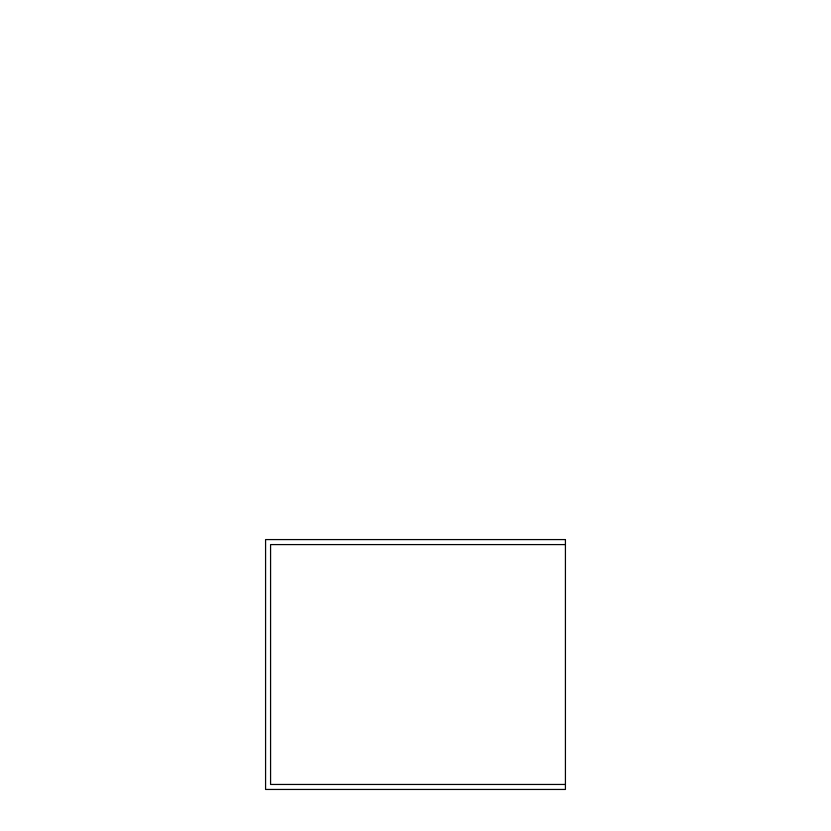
<?xml version="1.0" encoding="UTF-8"?>
<svg xmlns="http://www.w3.org/2000/svg" width="831" height="831" viewBox="0 0 831 831"><rect width="100%" height="100%" fill="white"/><g stroke="black" fill="none" stroke-linecap="round" stroke-linejoin="round"><path stroke-width="1.25" d="M565.423 544.585L270.574 544.585L270.574 784.454L565.423 784.454M565.423 539.579L265.577 539.579L265.577 789.45L565.423 789.45L565.423 539.579"/></g></svg>
